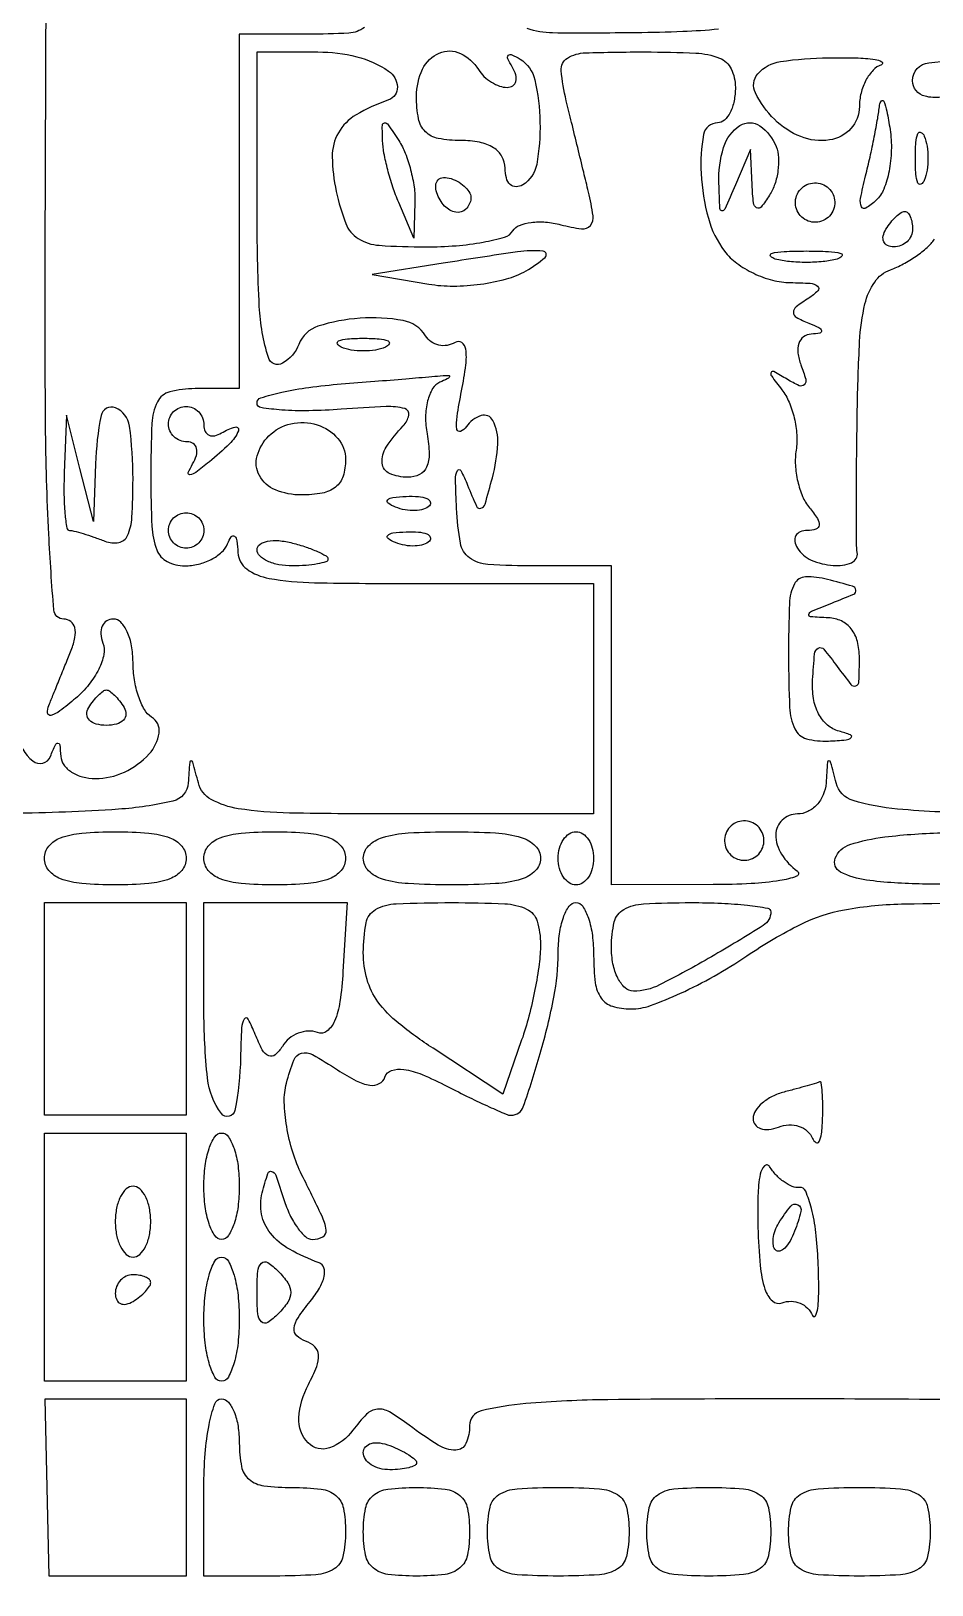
# Model space of a CAD drawing. Extents: x 23 to 255, y 40 to 184.
# Drawn here: x 110.85 to 115.15, y 151.65 to 159.06 of the extents above; entities that cross this region are included whole.
import ezdxf

# ---------------------------------------------------------------- set-up
doc = ezdxf.new("R2010")
doc.units = 0
doc.header["$MEASUREMENT"] = 0

msp = doc.modelspace()

# ---------------------------------------------------------------- linework, layer by layer
for points in [[(207.919475, 175.632891, 0.000007), (191.762556, 175.634099, 0.00002), (173.0434, 175.634494, 0.000013), (151.49745, 175.633531), (95.9364, 175.6296)], [(110.785755, 155.704992, 0.194767), (110.855053, 155.578904, 0.505079), (110.939171, 155.60055, -0.009076), (110.962882, 155.65637, -0.295955), (110.974644, 155.664, -0.382689), (110.983758, 155.655827, -0.011437), (110.988521, 155.60055, 0.143954), (111.003207, 155.560195, 0.092085), (111.039898, 155.525864, 0.078126), (111.092817, 155.5027, 0.064253), (111.154041, 155.4948, 0.109388), (111.292267, 155.525407, 0.098963), (111.410426, 155.612122, 0.150123), (111.457832, 155.712198, 0.298845), (111.422308, 155.788361, -0.126611), (111.388219, 155.823845, -0.046587), (111.359658, 155.887742, -0.04246), (111.340155, 155.966626, -0.039397), (111.3336, 156.049693, 0.043406), (111.326724, 156.128748, 0.063146), (111.30609, 156.195539, 0.082809), (111.275749, 156.240756, 0.2065), (111.239949, 156.2562, 0.139767), (111.207855, 156.24705, 0.152533), (111.18671, 156.222578, 0.121568), (111.180424, 156.185498, 0.073224), (111.19022, 156.141741, -0.145868), (111.194423, 156.087055, -0.061837), (111.169899, 156.016944, -0.053887), (111.122973, 155.943359, -0.046871), (111.059364, 155.877631, -0.014713), (110.98458, 155.817321, -0.098269), (110.941812, 155.796485, -0.469407), (110.926042, 155.807751, -0.115238), (110.931777, 155.844041, 0.000401), (110.954082, 155.899022, 0.000194), (110.982574, 155.969497, 0.000192), (111.012223, 156.042996, 0.000275), (111.038435, 156.10815, 0.04708), (111.056255, 156.168335, 0.107967), (111.055251, 156.215358, 0.17055), (111.036224, 156.244764, 0.166169), (111.002763, 156.2562, -0.390639), (110.955321, 156.29994, -0.007541), (110.931403, 156.661421, -0.010694), (110.916034, 157.180419, -0.00301), (110.914254, 157.9905), (110.920885, 159.7248)], [(112.438603, 159.080226, -0.146337), (112.364166, 159.053413, -0.013785), (112.167868, 159.048), (111.8412, 159.048), (111.8412, 158.202), (111.8412, 157.356), (111.6297, 157.356, 0.063163), (111.509581, 157.340765, 0.217022), (111.449925, 157.29255, 0.105983), (111.42351, 157.190158, 0.010324), (111.4182, 156.933, 0.011859), (111.423741, 156.699397, 0.079825), (111.447458, 156.586324, 0.18185), (111.496852, 156.530664, 0.121899), (111.58035, 156.51, 0.060204), (111.645533, 156.517877, 0.059088), (111.707403, 156.541064, 0.064373), (111.756871, 156.575284, 0.113869), (111.785171, 156.61575, -0.051902), (111.803013, 156.649424, -0.449116), (111.817909, 156.651457, -0.185333), (111.829596, 156.629842, -0.021021), (111.834521, 156.57345, 0.228856), (111.876765, 156.495204, 0.113958), (111.983033, 156.450418, 0.038511), (112.199846, 156.429774, 0.004487), (112.6872, 156.4254), (113.5332, 156.4254), (113.5332, 155.8755), (113.5332, 155.3256), (112.608803, 155.3256, -0.004337), (112.081342, 155.330175, -0.033808), (111.836497, 155.351023, -0.087494), (111.707129, 155.394912, -0.206244), (111.645717, 155.47365, 0.001923), (111.619304, 155.573155, 0.339035), (111.611153, 155.5794, 0.392517), (111.604219, 155.572965, 0.002113), (111.597214, 155.47365, -0.329825), (111.524241, 155.387603, -0.040193), (111.264212, 155.348329, -0.015982), (110.756379, 155.329223, -0.001411)], [(114.129111, 159.071931, -0.015203), (113.959134, 159.060219, -0.006822), (113.735282, 159.054679, -0.004518), (113.337447, 159.053857, -0.085957), (113.215586, 159.075839, -0.284498)], [(115.392706, 155.329523, -0.020013), (114.984471, 155.349162, -0.051165), (114.7718, 155.390136, -0.261372), (114.691317, 155.47365, 0.001923), (114.664904, 155.573155, 0.339035), (114.656753, 155.5794, 0.392517), (114.649819, 155.572965, 0.002113), (114.642814, 155.47365, -0.082928), (114.629474, 155.417103, -0.087338), (114.598606, 155.36909, -0.093499), (114.555276, 155.336914, -0.113553), (114.5061, 155.3256, 0.191758), (114.433294, 155.296612, 0.206086), (114.403152, 155.22659, 0.14154), (114.429993, 155.133674, 0.093961), (114.5061, 155.051945, -0.600569), (114.502625, 155.028063, -0.047038), (114.422954, 155.007668, -0.026453), (114.285257, 154.993337, -0.012038), (114.10425, 154.988495), (113.6178, 154.9872), (113.6178, 155.7486), (113.6178, 156.51), (113.255095, 156.51, -0.014293), (113.028502, 156.516479, -0.144455), (112.940609, 156.547975, -0.195074), (112.897089, 156.618252, -0.029952), (112.8788, 156.78495, -0.006012), (112.873627, 156.923337, -0.117753), (112.882424, 156.964796, -0.618544), (112.898996, 156.965117, -0.025307), (112.931192, 156.89523, 0.010449), (112.973931, 156.794705, 0.376898), (112.995152, 156.785049, 0.254051), (113.014887, 156.805023, 0.006508), (113.049606, 156.931062, 0.0485), (113.075443, 157.092337, 0.13424), (113.052253, 157.203898, 0.370353), (112.995386, 157.227245, 0.163241), (112.925292, 157.174682, -0.140653), (112.897533, 157.151884, -0.497589), (112.880558, 157.161498, -0.071179), (112.881181, 157.223317, -0.010772), (112.902613, 157.345434, 0.016398), (112.922866, 157.468976, 0.066173), (112.922679, 157.545208, 0.215325), (112.903329, 157.576155, 0.293359), (112.871292, 157.576704, -0.096917), (112.833729, 157.56255, -0.097421), (112.793673, 157.563637, -0.098428), (112.757341, 157.579756, -0.1012), (112.730353, 157.60842, 0.2137), (112.623247, 157.681092, 0.060737), (112.417521, 157.692164, 0.061001), (112.216632, 157.653651, 0.227068), (112.125594, 157.5675, -0.174522), (112.047772, 157.47732, -0.476597), (111.9803, 157.503975, -0.064284), (111.936764, 157.747841, -0.012069), (111.9258, 158.202), (111.9258, 158.9634), (112.216907, 158.9634, -0.062052), (112.402052, 158.940334, -0.087402), (112.55348, 158.872301, -0.236302), (112.595967, 158.796361, -0.331209), (112.554129, 158.734368, 0.0475), (112.398512, 158.66255, 0.131789), (112.314349, 158.577716, 0.134436), (112.284875, 158.463279, 0.050297), (112.304179, 158.297168, 0.036886), (112.349933, 158.14381, 0.164665), (112.408854, 158.072432, 0.122489), (112.509237, 158.040216, 0.016698), (112.731229, 158.0328, 0.019326), (112.876002, 158.038398, 0.026201), (113.005742, 158.055318, 0.025153), (113.108293, 158.079586, 0.185731), (113.147591, 158.109458, -0.162489), (113.178771, 158.135457, -0.061619), (113.234391, 158.149649, -0.052652), (113.30357, 158.151138, -0.043051), (113.37655, 158.138631, 0.031365), (113.475761, 158.119235, 0.254918), (113.517441, 158.135346, 0.2156), (113.530683, 158.181736, 0.022951), (113.508674, 158.294623, 0.000082), (113.485661, 158.389234, 0.000043), (113.457066, 158.50667, 0.000043), (113.427775, 158.626871, 0.000066), (113.402437, 158.73075, -0.037734), (113.378647, 158.874557, -0.283361), (113.408196, 158.933643, -0.132293), (113.493701, 158.959323, -0.007175), (113.777829, 158.9634, -0.011129), (114.02156, 158.957975, -0.082349), (114.134829, 158.93397, -0.189926), (114.189855, 158.882856, -0.112184), (114.21, 158.7942, -0.048028), (114.203766, 158.729446, -0.068025), (114.185149, 158.674703, -0.088204), (114.157707, 158.637815, -0.191087), (114.1254, 158.625, 0.363094), (114.05799, 158.568614, 0.057977), (114.046536, 158.383515, 0.052699), (114.08091, 158.169595, 0.096468), (114.158567, 158.01165, 0.072854), (114.216417, 157.954872, 0.046866), (114.297328, 157.906709, 0.04623), (114.38747, 157.873716, 0.063101), (114.473127, 157.862305, -0.014963), (114.567789, 157.858864, -0.161844), (114.602749, 157.844609, -0.440497), (114.603481, 157.82236, -0.052324), (114.559977, 157.787945, 0.022213), (114.499856, 157.746002, 0.233412), (114.486955, 157.719871, 0.275386), (114.500768, 157.696692, 0.029355), (114.559977, 157.66902, -0.016472), (114.609076, 157.647596, -0.228283), (114.620884, 157.63292, -0.426923), (114.613544, 157.621677, -0.030201), (114.572205, 157.616479, 0.143187), (114.535405, 157.603082, 0.155217), (114.513016, 157.572326, 0.113977), (114.508629, 157.52593, 0.058498), (114.523132, 157.469022, -0.023074), (114.545666, 157.401084, -0.26676), (114.539053, 157.374887, -0.317345), (114.514732, 157.37027, -0.028884), (114.457027, 157.400661, 0.008918), (114.39343, 157.43747, 0.424757), (114.380613, 157.433555, 0.28371), (114.381982, 157.416884, 0.006564), (114.431785, 157.35109, -0.066144), (114.466187, 157.292237, -0.041127), (114.490975, 157.216078, -0.040649), (114.503267, 157.135407, -0.057244), (114.500039, 157.06278, 0.054697), (114.496491, 156.991122, 0.041838), (114.507714, 156.913406, 0.042897), (114.530958, 156.841535, 0.07368), (114.563563, 156.78783, -0.027773), (114.601883, 156.736059, -0.169497), (114.609863, 156.704259, -0.303101), (114.594709, 156.685464, -0.076059), (114.553766, 156.6792, 0.094062), (114.519634, 156.672722, 0.172316), (114.498534, 156.654349, 0.17334), (114.493823, 156.626874, 0.09532), (114.5061, 156.5946, 0.153961), (114.57215, 156.537633, 0.083287), (114.677424, 156.511872, 0.113216), (114.764653, 156.525205, 0.350996), (114.792182, 156.57345, -0.037901), (114.788506, 156.618816, -0.001268), (114.788049, 156.799213, -0.002398), (114.789071, 157.012283, -0.001668), (114.792182, 157.252905, -0.008788), (114.80327, 157.580468, -0.045046), (114.828887, 157.760371, -0.092557), (114.875124, 157.865011, -0.155403), (114.95025, 157.923534, 0.034842), (115.01149, 157.951112, 0.028095), (115.073068, 157.988776, 0.02892), (115.126146, 158.030222, 0.062485), (115.160455, 158.068929, -0.566705)], [(115.191668, 158.746802, -0.084895), (115.115447, 158.751984, -0.1645), (115.072642, 158.77902, -0.172012), (115.056, 158.825962, -0.386443), (115.134018, 158.911831, -0.014803), (115.601127, 158.942766, -0.015938)], [(115.242423, 152.5296, 0.002558), (114.4215, 152.5338, 0.002558), (113.600577, 152.5296, 0.018821), (113.2089, 152.510837, 0.037964), (112.995447, 152.476084, 0.346303), (112.941, 152.4069, -0.101873), (112.923249, 152.320683, -0.30028), (112.875053, 152.289018, -0.138421), (112.790891, 152.312969, -0.02388), (112.652712, 152.40752, 0.027395), (112.558306, 152.47115, 0.157945), (112.500356, 152.484413, 0.17703), (112.449325, 152.460467, 0.036329), (112.383458, 152.383679, -0.145889), (112.272291, 152.300097, -0.297132), (112.170158, 152.323225, -0.211885), (112.125772, 152.443749, -0.107074), (112.171087, 152.602493, 0.027844), (112.210756, 152.6877, 0.111541), (112.219744, 152.744148, 0.187789), (112.201828, 152.782649, 0.110277), (112.157774, 152.809318, -0.111425), (112.115485, 152.835048, -0.233287), (112.102823, 152.870407, -0.120002), (112.121523, 152.921107, -0.023922), (112.1796, 152.9991, 0.037744), (112.223979, 153.062267, 0.078013), (112.246371, 153.118121, 0.131802), (112.244859, 153.159506, 0.237381), (112.2219, 153.183433, -0.043768), (112.080801, 153.247699, -0.093584), (111.98969, 153.324673, -0.12298), (111.94759, 153.414576, -0.112813), (111.950809, 153.516837, -0.011444), (111.977566, 153.610233, -0.412328), (111.995594, 153.619772, -0.239276), (112.014807, 153.601321, -0.006281), (112.0536, 153.48555, 0.033355), (112.08249, 153.41268, 0.043973), (112.118729, 153.351115, 0.05077), (112.15654, 153.308122, 0.189205), (112.189467, 153.2952, 0.121909), (112.240368, 153.307798, 0.321495), (112.256254, 153.339585, 0.071727), (112.234797, 153.408488, 0.004411), (112.140365, 153.602037, -0.040678), (112.096635, 153.711071, -0.033271), (112.067545, 153.833326, -0.034439), (112.056042, 153.950048, -0.071411), (112.066361, 154.040822, -0.026516), (112.101583, 154.151236, -0.243789), (112.137866, 154.183753, -0.193919), (112.191048, 154.176768, -0.01659), (112.310776, 154.103878, 0.026237), (112.399381, 154.05225, 0.081697), (112.464918, 154.031106, 0.157096), (112.50948, 154.038417, 0.196162), (112.536558, 154.069973, -0.237558), (112.568132, 154.101369, -0.116574), (112.626096, 154.10625, -0.061745), (112.713821, 154.081836, -0.020625), (112.834776, 154.025482, 0.005427), (112.939853, 153.972582, 0.007682), (113.034589, 153.927962, 0.004743), (113.1148, 153.89259, 0.101811), (113.140023, 153.8874, 0.319394), (113.197428, 153.928235, 0.013129), (113.278459, 154.183014, 0.021927), (113.343597, 154.451719, 0.048533), (113.364, 154.661424, -0.033322), (113.370163, 154.753806, -0.051078), (113.388851, 154.831755, -0.066195), (113.416126, 154.885507, -0.247111), (113.4486, 154.9026, -0.254951), (113.481109, 154.884871, -0.06271), (113.508349, 154.828046, -0.048861), (113.527044, 154.746027, -0.031626), (113.5332, 154.6488, 0.030437), (113.541081, 154.519465, 0.123149), (113.56919, 154.446293, 0.169447), (113.622707, 154.407823, 0.072011), (113.711281, 154.395, 0.086232), (113.804052, 154.41112, 0.021357), (113.947518, 154.469554, 0.021209), (114.108381, 154.551652, 0.019843), (114.265422, 154.6488, -0.031651), (114.5209, 154.798624, -0.072973), (114.731663, 154.868802, -0.039671), (115.021412, 154.896831, -0.004284), (115.694741, 154.9026)]]:
    msp.add_lwpolyline(points, format="xyb")
for points in [[(112.9833, 158.8788, 0.064269), (113.009573, 158.846438, 0.051777), (113.045078, 158.819051, 0.053414), (113.083958, 158.800421, 0.085235), (113.120186, 158.7942, 0.143682), (113.147363, 158.802174, 0.191478), (113.162202, 158.822891, 0.135818), (113.161357, 158.854467, 0.064296), (113.144421, 158.891871, -0.029004), (113.123446, 158.930673, -0.315645), (113.126357, 158.947243, -0.315645), (113.142927, 158.950154, -0.029004), (113.181729, 158.929179, -0.201643), (113.252251, 158.830242, -0.049929), (113.276918, 158.628302, -0.049877), (113.261162, 158.426445, -0.213051), (113.1948, 158.3289, -0.139169), (113.162682, 158.319768, -0.191142), (113.135051, 158.330717, -0.138808), (113.116398, 158.361839, -0.066118), (113.1102, 158.408507, 0.130045), (113.095513, 158.46402, 0.12462), (113.055134, 158.506061, 0.093033), (112.988715, 158.53198, 0.046667), (112.8987, 158.5404, -0.045527), (112.791384, 158.550192, -0.152009), (112.7295, 158.5827, -0.152009), (112.696992, 158.644584, -0.045527), (112.6872, 158.7519, -0.111435), (112.716374, 158.881176, -0.182485), (112.79631, 158.958052, -0.214731), (112.896638, 158.956231, -0.145013)], [(114.90795, 158.902435, 0.118667), (114.867495, 158.875989, 0.067345), (114.833264, 158.828153, 0.061223), (114.810082, 158.767364, 0.060582), (114.8022, 158.70255, -0.187111), (114.76154, 158.597702, -0.172351), (114.659206, 158.543177, -0.132327), (114.522229, 158.558987, -0.102194), (114.39612, 158.64192, -0.080735), (114.305646, 158.767512, -0.304891), (114.317464, 158.858822, -0.177929), (114.425682, 158.917664, -0.033414), (114.65415, 158.935764, -0.00933), (114.785566, 158.934922, -0.026383), (114.877018, 158.92779, -0.110093), (114.909486, 158.915943, -0.623358)], [(114.881905, 158.255144, -0.045718), (114.833343, 158.217664, -0.46148), (114.811871, 158.224277, -0.152597), (114.807713, 158.263937, -0.011395), (114.831836, 158.3712, 0.006808), (114.853009, 158.461476, 0.005691), (114.873085, 158.557849, 0.005749), (114.88943, 158.64641, 0.015612), (114.898321, 158.7096, -0.158354), (114.90738, 158.729742, -0.545503), (114.918734, 158.727855, -0.053707), (114.933491, 158.680146, -0.011153), (114.94839, 158.593544, -0.042776), (114.954655, 158.49353, -0.042791), (114.943808, 158.393919, -0.046307), (114.918777, 158.308971, -0.11121)], [(112.679958, 158.2443), (112.675308, 158.0751), (112.6026, 158.2443, -0.021159), (112.574418, 158.318374, -0.016424), (112.549884, 158.401074, -0.016709), (112.532094, 158.47984, -0.038039), (112.525242, 158.5404, -0.011111), (112.524178, 158.614228, -0.411928), (112.535034, 158.625, -0.247646), (112.552471, 158.615799, -0.006504), (112.6026, 158.5404, -0.050598), (112.633706, 158.479561, -0.029001), (112.659153, 158.401074, -0.028709), (112.67576, 158.318361, -0.04208)], [(114.404622, 158.511578, -0.078095), (114.415767, 158.459424, -0.047824), (114.413189, 158.396451, -0.046657), (114.398333, 158.332928, -0.06042), (114.372668, 158.278928, -0.025783), (114.333119, 158.22305, -0.378334), (114.311236, 158.219069, -0.235779), (114.296148, 158.242909, -0.014596), (114.289949, 158.3289), (114.282708, 158.4981), (114.21, 158.3289, -0.002716), (114.15939, 158.212866, -0.321284), (114.146048, 158.205007, -0.375057), (114.136164, 158.215328, -0.003099), (114.131346, 158.33595, -0.08138), (114.153558, 158.50761, -0.179002), (114.231997, 158.611798, -0.302525), (114.326986, 158.610246, -0.151266)], [(115.112029, 158.35005, -0.174857), (115.096185, 158.332336, -0.447206), (115.081893, 158.337492, -0.078554), (115.071997, 158.380384, -0.017491), (115.069358, 158.4558, -0.017491), (115.071997, 158.531216, -0.078554), (115.081893, 158.574108, -0.447206), (115.096185, 158.579264, -0.174857), (115.112029, 158.56155, -0.057986), (115.125255, 158.513327, -0.037979), (115.129631, 158.4558, -0.037979), (115.125255, 158.398273, -0.057986)], [(112.947345, 158.263335, -0.175736), (112.922977, 158.213018, -0.239194), (112.875626, 158.198251, -0.167686), (112.821439, 158.227821, -0.104687), (112.78449, 158.29083, -0.089632), (112.779281, 158.32702, -0.189618), (112.790412, 158.352588, -0.189618), (112.81598, 158.363719, -0.089632), (112.85217, 158.35851, -0.053161), (112.890528, 158.341012, -0.062883), (112.922005, 158.316593, -0.073742), (112.942244, 158.289306, -0.149613)], [(114.670834, 158.194774, -0.099038), (114.645816, 158.167973, -0.097945), (114.612317, 158.152728, -0.097945), (114.575538, 158.151382, -0.099038), (114.541174, 158.164166, -0.099038), (114.514373, 158.189184, -0.097945), (114.499128, 158.222683, -0.097945), (114.497782, 158.259462, -0.099038), (114.510566, 158.293826, -0.099038), (114.535584, 158.320627, -0.097945), (114.569083, 158.335872, -0.097945), (114.605862, 158.337218, -0.099038), (114.640226, 158.324434, -0.099038), (114.667027, 158.299416, -0.097945), (114.682272, 158.265917, -0.097945), (114.683618, 158.229138, -0.099038)], [(115.056, 158.1174, -0.105053), (115.049142, 158.08512, -0.099167), (115.029682, 158.057651, -0.09642), (115.000607, 158.03924, -0.093332), (114.966407, 158.0328, -0.108972), (114.936379, 158.039423, -0.182303), (114.918491, 158.057651, -0.161196), (114.915859, 158.085074, -0.082592), (114.9291, 158.1174, -0.029505), (114.951857, 158.149783, -0.035638), (114.976986, 158.177149, -0.038439), (115.000865, 158.196455, -0.151918), (115.018693, 158.202, -0.210953), (115.032959, 158.195701, -0.081139), (115.045041, 158.177149, -0.061769), (115.053264, 158.149789, -0.042167)], [(112.8141, 157.95465), (112.4757, 157.900511), (112.745486, 157.855166, 0.043219), (112.863306, 157.845703, 0.032171), (112.993505, 157.854906, 0.032847), (113.116306, 157.879871, 0.060167), (113.210786, 157.918312, 0.05461), (113.301515, 157.982499, 0.657105), (113.291818, 158.012085, 0.058868), (113.169948, 158.008885, 0.003698)], [(114.69645, 157.974483, -0.039571), (114.629001, 157.962452, -0.024357), (114.5484, 157.958524, -0.024357), (114.467799, 157.962452, -0.039571), (114.40035, 157.974483, -0.161593), (114.378427, 157.988722, -0.542911), (114.382769, 158.001808, -0.052887), (114.442482, 158.010828, -0.011065), (114.5484, 158.013173, -0.011065), (114.654318, 158.010828, -0.052887), (114.714031, 158.001808, -0.542911), (114.718373, 157.988722, -0.161593)], [(112.53915, 157.553771, -0.057986), (112.490927, 157.540545, -0.037979), (112.4334, 157.536169, -0.037979), (112.375873, 157.540545, -0.057986), (112.32765, 157.553771, -0.174857), (112.309936, 157.569615, -0.447206), (112.315092, 157.583907, -0.078554), (112.357984, 157.593803, -0.017491), (112.4334, 157.596442, -0.017491), (112.508816, 157.593803, -0.078554), (112.551708, 157.583907, -0.447206), (112.556864, 157.569615, -0.174857)], [(112.799438, 157.386734, 0.165552), (112.764179, 157.356083, 0.070627), (112.740341, 157.297432, 0.058991), (112.730651, 157.221659, 0.047218), (112.737643, 157.139613, -0.036214), (112.747837, 157.044699, -0.112932), (112.735753, 156.981978, -0.173578), (112.701789, 156.946169, -0.117562), (112.646555, 156.933, -0.101482), (112.559087, 156.950938, -0.275002), (112.523237, 157.000155, -0.171632), (112.542685, 157.077228, -0.044991), (112.62375, 157.178082, 0.143495), (112.65046, 157.229147, 0.39494), (112.630898, 157.26067, 0.076823), (112.541803, 157.270491, 0.007715), (112.32765, 157.257843, -0.013824), (112.173575, 157.25063, -0.023083), (112.043843, 157.254138, -0.019593), (111.944675, 157.265328, -0.370492), (111.9258, 157.287305, -0.330118), (111.944224, 157.312169, -0.018107), (112.043843, 157.338581, -0.022275), (112.173607, 157.361982, -0.013797), (112.32765, 157.378416, 0.000431), (112.48772, 157.391176, 0.000539), (112.636308, 157.403312, 0.000434), (112.76102, 157.413741, 0.004163), (112.8141, 157.418672, -0.035798), (112.840636, 157.419452, -0.533061), (112.844691, 157.412825, -0.174577), (112.834286, 157.402224, -0.015408)], [(111.154391, 156.99645), (111.144381, 156.7215), (111.0798, 156.9753), (111.015219, 157.2291), (111.005209, 156.95415, 0.012069), (111.003918, 156.848732, 0.020035), (111.008533, 156.759967, 0.015045), (111.017016, 156.690843, 0.370309), (111.030581, 156.6792, -0.065182), (111.051571, 156.676452, -0.008575), (111.094878, 156.664116, -0.009838), (111.145951, 156.647511, -0.008099), (111.199781, 156.627849, 0.138026), (111.265639, 156.621767, 0.245804), (111.30743, 156.654488, 0.092826), (111.328651, 156.741451, 0.013557), (111.3336, 156.923949, 0.032527), (111.317114, 157.177099, 0.27039), (111.249495, 157.264547, 0.471728), (111.180885, 157.227322, 0.038955)], [(111.672, 157.181807, 0.108972), (111.678623, 157.151779, 0.182303), (111.696851, 157.133891, 0.161196), (111.724274, 157.131259, 0.082592), (111.7566, 157.1445, -0.072706), (111.821519, 157.172594, -0.625577), (111.837081, 157.154707, -0.099651), (111.794425, 157.092443, -0.022503), (111.69806, 157.006809, -0.00972), (111.633366, 156.956384, -0.129017), (111.605595, 156.945098, -0.575929), (111.597774, 156.955278, -0.037782), (111.618453, 156.99645, 0.063696), (111.636237, 157.036948, 0.132816), (111.637005, 157.071136, 0.188594), (111.621191, 157.09355, 0.146934), (111.592393, 157.1022, -0.093332), (111.558193, 157.10864, -0.09642), (111.529118, 157.127051, -0.099167), (111.509658, 157.15452, -0.105053), (111.5028, 157.1868, -0.099038), (111.509259, 157.219087, -0.097945), (111.527651, 157.246549, -0.097945), (111.555113, 157.264941, -0.099038), (111.5874, 157.2714, -0.105053), (111.61968, 157.264542, -0.099167), (111.647149, 157.245082, -0.09642), (111.66556, 157.216007, -0.093332)], [(112.3488, 157.0176, -0.07578), (112.336739, 156.938477, -0.149477), (112.301213, 156.88647, -0.124434), (112.237362, 156.857407, -0.044917), (112.1373, 156.8484, -0.097514), (112.013744, 156.872728, -0.171432), (111.93694, 156.941239, -0.197156), (111.926246, 157.035032, -0.128095), (111.9822, 157.1304, -0.143119), (112.087982, 157.188339, -0.129538), (112.212835, 157.183234, -0.141494), (112.311287, 157.118785, -0.179402)], [(112.748888, 156.797288, -0.126455), (112.721229, 156.780939, -0.060344), (112.680172, 156.774242, -0.05415), (112.633003, 156.777408, -0.051402), (112.586738, 156.790609, -0.054073), (112.551487, 156.809352, -0.470617), (112.550028, 156.82477, -0.168741), (112.574711, 156.836726, -0.018894), (112.63785, 156.841721, -0.028489), (112.696747, 156.840791, -0.077125), (112.737354, 156.831424, -0.208169), (112.752797, 156.815803, -0.296942)], [(111.672, 156.6792, -0.099038), (111.665541, 156.646913, -0.097945), (111.647149, 156.619451, -0.097945), (111.619687, 156.601059, -0.099038), (111.5874, 156.5946, -0.099038), (111.555113, 156.601059, -0.097945), (111.527651, 156.619451, -0.097945), (111.509259, 156.646913, -0.099038), (111.5028, 156.6792, -0.099038), (111.509259, 156.711487, -0.097945), (111.527651, 156.738949, -0.097945), (111.555113, 156.757341, -0.099038), (111.5874, 156.7638, -0.099038), (111.619687, 156.757341, -0.097945), (111.647149, 156.738949, -0.097945), (111.665541, 156.711487, -0.099038)], [(112.748888, 156.628087, -0.126455), (112.721229, 156.611739, -0.060344), (112.680172, 156.605042, -0.05415), (112.633003, 156.608208, -0.051402), (112.586738, 156.621409, -0.054073), (112.551487, 156.640152, -0.470617), (112.550028, 156.65557, -0.168741), (112.574711, 156.667526, -0.018894), (112.63785, 156.672521, -0.028489), (112.696747, 156.671591, -0.077125), (112.737354, 156.662224, -0.208169), (112.752797, 156.646603, -0.296942)], [(112.2642, 156.542433, -0.326917), (112.254932, 156.529773, -0.029396), (112.214498, 156.519527, -0.029316), (112.159858, 156.512341, -0.018041), (112.095, 156.51, -0.043375), (112.030227, 156.51563, -0.063112), (111.975503, 156.532525, -0.082769), (111.938453, 156.557367, -0.206609), (111.9258, 156.58668, -0.24384), (111.939128, 156.612383, -0.106581), (111.975503, 156.627837, -0.070464), (112.030169, 156.630501, -0.040966), (112.095, 156.619113, -0.016817), (112.159836, 156.599806, -0.025621), (112.214498, 156.578336, -0.023188), (112.255498, 156.557413, -0.269386)], [(114.4638, 156.07908, 0.010676), (114.469034, 155.833973, 0.099428), (114.494149, 155.731744, 0.219594), (114.549566, 155.685128, 0.079805), (114.65415, 155.673814, 0.008979), (114.738585, 155.679689, 0.163733), (114.762958, 155.69034, 0.563387), (114.760457, 155.703215, 0.023219), (114.705675, 155.72054, -0.11325), (114.649185, 155.75034, -0.09592), (114.607252, 155.803423, -0.080553), (114.583166, 155.876948, -0.05329), (114.578775, 155.965892, -0.009238), (114.588219, 156.090529, -0.249637), (114.605871, 156.117274, -0.358799), (114.63242, 156.112145, -0.014749), (114.69645, 156.029895, 0.009817), (114.761934, 155.944045, 0.328304), (114.785464, 155.937656, 0.300093), (114.800215, 155.95839, 0.008825), (114.8022, 156.07083, 0.061532), (114.79247, 156.149596, 0.103562), (114.76348, 156.209274, 0.119049), (114.716417, 156.246962, 0.099854), (114.65415, 156.262146, -0.008264), (114.569133, 156.266969, -0.461489), (114.560804, 156.278325, -0.24123), (114.573703, 156.293475, -0.004771), (114.67077, 156.332533, 0.007853), (114.77529, 156.37534, 0.351305), (114.785646, 156.394722, 0.283665), (114.769301, 156.412702, 0.006108), (114.64962, 156.445567, 0.071122), (114.544943, 156.457528, 0.274958), (114.491942, 156.423937, 0.109019), (114.46821, 156.33179, 0.008724)], [(111.2913, 155.8332, -0.146489), (111.29993, 155.801103, -0.191582), (111.288017, 155.773451, -0.134005), (111.255314, 155.754772, -0.063222), (111.2067, 155.7486, -0.063222), (111.158086, 155.754772, -0.134005), (111.125383, 155.773451, -0.191582), (111.11347, 155.801103, -0.146489), (111.1221, 155.8332, -0.025622), (111.144488, 155.865589, -0.032351), (111.168519, 155.892949, -0.033983), (111.190905, 155.912482, -0.163822), (111.2067, 155.9178, -0.163822), (111.222495, 155.912482, -0.033983), (111.244881, 155.892949, -0.032351), (111.268912, 155.865589, -0.025622)], [(114.172166, 155.248226, 0.099038), (114.159382, 155.213862, 0.097945), (114.160728, 155.177083, 0.097945), (114.175973, 155.143584, 0.099038), (114.202774, 155.118566, 0.099038), (114.237138, 155.105782, 0.097945), (114.273917, 155.107128, 0.097945), (114.307416, 155.122373, 0.099038), (114.332434, 155.149174, 0.099038), (114.345218, 155.183538, 0.097945), (114.343872, 155.220317, 0.097945), (114.328627, 155.253816, 0.099038), (114.301826, 155.278834, 0.099038), (114.267462, 155.291618, 0.097945), (114.230683, 155.290272, 0.097945), (114.197184, 155.275027, 0.099038)], [(111.5874, 155.1141, -0.176579), (111.56628, 155.056162, -0.128937), (111.50985, 155.016281, -0.069535), (111.40874, 154.993679, -0.020272), (111.249, 154.9872, -0.020272), (111.08926, 154.993679, -0.069535), (110.98815, 155.016281, -0.128937), (110.93172, 155.056162, -0.176579), (110.9106, 155.1141, -0.176579), (110.93172, 155.172038, -0.128937), (110.98815, 155.211919, -0.069535), (111.08926, 155.234521, -0.020272), (111.249, 155.241, -0.020272), (111.40874, 155.234521, -0.069535), (111.50985, 155.211919, -0.128937), (111.56628, 155.172038, -0.176579)], [(112.3488, 155.1141, -0.176579), (112.32768, 155.056162, -0.128937), (112.27125, 155.016281, -0.069535), (112.17014, 154.993679, -0.020272), (112.0104, 154.9872, -0.020272), (111.85066, 154.993679, -0.069535), (111.74955, 155.016281, -0.128937), (111.69312, 155.056162, -0.176579), (111.672, 155.1141, -0.176579), (111.69312, 155.172038, -0.128937), (111.74955, 155.211919, -0.069535), (111.85066, 155.234521, -0.020272), (112.0104, 155.241, -0.020272), (112.17014, 155.234521, -0.069535), (112.27125, 155.211919, -0.128937), (112.32768, 155.172038, -0.176579)], [(113.2794, 155.1141, -0.200296), (113.254438, 155.054287, -0.122766), (113.18775, 155.014695, -0.058865), (113.064557, 154.993058, -0.014068), (112.8564, 154.9872, -0.014068), (112.648243, 154.993058, -0.058865), (112.52505, 155.014695, -0.122766), (112.458362, 155.054287, -0.200296), (112.4334, 155.1141, -0.200296), (112.458362, 155.173913, -0.122766), (112.52505, 155.213505, -0.058865), (112.648243, 155.235142, -0.014068), (112.8564, 155.241, -0.014068), (113.064557, 155.235142, -0.058865), (113.18775, 155.213505, -0.122766), (113.254438, 155.173913, -0.200296)], [(113.5332, 155.1141, -0.064853), (113.526881, 155.065586, -0.082425), (113.508349, 155.024477, -0.098894), (113.480863, 154.996977, -0.148195), (113.4486, 154.9872, -0.148195), (113.416337, 154.996977, -0.098894), (113.388851, 155.024477, -0.082425), (113.370319, 155.065586, -0.064853), (113.364, 155.1141, -0.064853), (113.370319, 155.162614, -0.082425), (113.388851, 155.203723, -0.098894), (113.416337, 155.231223, -0.148195), (113.4486, 155.241, -0.148195), (113.480863, 155.231223, -0.098894), (113.508349, 155.203723, -0.082425), (113.526881, 155.162614, -0.064853)], [(116.748, 155.1141, -0.312799), (116.701919, 155.047648, -0.059681), (116.551043, 155.010894, -0.026058), (116.266914, 154.991652, -0.003879), (115.693155, 154.9872, -0.003418), (115.104105, 154.991227, -0.027954), (114.835869, 155.009918, -0.087827), (114.712096, 155.048296, -0.382504), (114.687006, 155.1141, -0.227005), (114.756205, 155.1796, -0.04798), (114.923128, 155.216159, -0.025287), (115.21036, 155.236057, -0.00465), (115.741851, 155.241, -0.00412), (116.287352, 155.236505, -0.027252), (116.559159, 155.217182, -0.063124), (116.703118, 155.180187, -0.307467)], [(112.336207, 154.573003, -0.020984), (112.32177, 154.43041, -0.063654), (112.295815, 154.336624, -0.129536), (112.259476, 154.289293, -0.261956), (112.214437, 154.28267, 0.104937), (112.170407, 154.289654, 0.081748), (112.122946, 154.279292, 0.078078), (112.079377, 154.253535, 0.082049), (112.046664, 154.216033, -0.075388), (112.012463, 154.175762, -0.291687), (111.981527, 154.171131, -0.1682), (111.95105, 154.199654, -0.028002), (111.917152, 154.273715, 0.027399), (111.884154, 154.346042, 0.578413), (111.865087, 154.34679, 0.129136), (111.852092, 154.305421, 0.006468), (111.847146, 154.16235, -0.043651), (111.819616, 153.910477, -0.648104), (111.755492, 153.895828, -0.136072), (111.689278, 154.064129, -0.026092), (111.672, 154.395), (111.672, 154.9026), (112.013827, 154.9026), (112.355654, 154.9026)], [(113.2794, 154.703724, -0.033296), (113.273102, 154.609252, -0.015308), (113.252984, 154.487491, -0.015084), (113.223913, 154.3602, -0.020187), (113.189473, 154.246883), (113.099545, 153.988917), (112.766473, 154.206986, -0.023883), (112.601833, 154.326384, -0.066503), (112.503369, 154.429405, -0.088232), (112.451251, 154.536213, -0.069602), (112.4334, 154.663828, -0.045682), (112.446375, 154.805544, -0.222125), (112.492019, 154.869511, -0.119146), (112.589981, 154.897333, -0.009885), (112.8564, 154.9026, -0.010607), (113.108496, 154.897251, -0.099593), (113.213265, 154.871506, -0.211928), (113.262941, 154.814134, -0.074124)], [(114.3792, 154.859057, -0.2574), (114.343178, 154.793719, -0.009697), (114.095689, 154.644126, -0.014037), (113.847198, 154.509594, -0.116815), (113.72355, 154.479916, -0.191403), (113.683168, 154.495823, -0.088499), (113.648864, 154.541821, -0.068166), (113.625593, 154.61018, -0.048038), (113.6178, 154.6911, -0.058662), (113.631811, 154.810112, -0.210352), (113.67702, 154.8697, -0.114574), (113.771782, 154.896841, -0.012699), (113.9985, 154.9026, -0.010734), (114.144462, 154.899466, -0.017738), (114.267369, 154.889809, -0.011955), (114.364508, 154.876339, -0.367608)], [(114.44265, 153.998283, 0.052049), (114.386022, 153.976993, 0.060582), (114.33809, 153.945271, 0.070443), (114.305514, 153.908464, 0.147005), (114.2946, 153.872146, 0.162717), (114.304439, 153.842713, 0.151412), (114.330271, 153.824074, 0.11002), (114.369566, 153.819919, 0.063231), (114.416034, 153.831296, -0.08212), (114.465521, 153.841458, -0.090662), (114.513866, 153.834538, -0.098459), (114.553561, 153.811849, -0.117756), (114.578555, 153.776897, 0.153985), (114.594543, 153.757603, 0.438549), (114.609535, 153.761483, 0.093922), (114.621198, 153.798708, 0.020319), (114.626321, 153.86625, 0.010266), (114.627373, 153.938573, 0.018501), (114.624825, 153.997802, 0.014861), (114.619913, 154.042397, 0.503511), (114.61185, 154.046786, -0.036526), (114.597316, 154.041292, -0.002306), (114.553423, 154.02849, -0.003384), (114.5009, 154.013818, -0.002507)], [(111.8412, 153.549, -0.031626), (111.835044, 153.451773, -0.048861), (111.816349, 153.369754, -0.06271), (111.789109, 153.312929, -0.254951), (111.7566, 153.2952, -0.254951), (111.724091, 153.312929, -0.06271), (111.696851, 153.369754, -0.048861), (111.678156, 153.451773, -0.031626), (111.672, 153.549, -0.031626), (111.678156, 153.646227, -0.048861), (111.696851, 153.728246, -0.06271), (111.724091, 153.785071, -0.254951), (111.7566, 153.8028, -0.254951), (111.789109, 153.785071, -0.06271), (111.816349, 153.728246, -0.048861), (111.835044, 153.646227, -0.031626)], [(114.317666, 153.35184, 0.01511), (114.328396, 153.169887, 0.055496), (114.351278, 153.057005, 0.126409), (114.386455, 153.00119, 0.288465), (114.433304, 152.991923, -0.096238), (114.476198, 152.999486, -0.095348), (114.518957, 152.990485, -0.096385), (114.554959, 152.966391, -0.100834), (114.578614, 152.930897, 0.632253), (114.592414, 152.930119, 0.099688), (114.603405, 152.965547, 0.026122), (114.608046, 153.058538, 0.009472), (114.60523, 153.190678, 0.019694), (114.594241, 153.328372, 0.032562), (114.572895, 153.442994, 0.035484), (114.545629, 153.525228, 0.334648), (114.515559, 153.543002, -0.124725), (114.481907, 153.547612, -0.057326), (114.442776, 153.56893, -0.051676), (114.40455, 153.602228, -0.049376), (114.373305, 153.643138, 0.493348), (114.34896, 153.645595, 0.142463), (114.328726, 153.605934, 0.040476), (114.317533, 153.502532, 0.013901)], [(111.249, 153.3798, 0.048028), (111.255234, 153.315046, 0.068025), (111.273851, 153.260302, 0.088204), (111.301293, 153.223415, 0.191087), (111.3336, 153.2106, 0.191087), (111.365907, 153.223415, 0.088204), (111.393349, 153.260302, 0.068025), (111.411966, 153.315046, 0.048028), (111.4182, 153.3798, 0.048028), (111.411966, 153.444554, 0.068025), (111.393349, 153.499297, 0.088204), (111.365907, 153.536185, 0.191087), (111.3336, 153.549, 0.191087), (111.301293, 153.536185, 0.088204), (111.273851, 153.499297, 0.068025), (111.255234, 153.444554, 0.048028)], [(114.492993, 153.333851, -0.035865), (114.470891, 153.286671, -0.069269), (114.445769, 153.253495, -0.118528), (114.421962, 153.238951, -0.281567), (114.402577, 153.243623, -0.156651), (114.391241, 153.265687, -0.070517), (114.390482, 153.298604, -0.059701), (114.399676, 153.336667, -0.049364), (114.418021, 153.374171, -0.030391), (114.474016, 153.453552, -0.36195), (114.508242, 153.46053, -0.344086), (114.522741, 153.427583, -0.029555)], [(111.8412, 152.9145, -0.027026), (111.835063, 152.801042, -0.042582), (111.816349, 152.705379, -0.052312), (111.78923, 152.638035, -0.277684), (111.7566, 152.6184, -0.277684), (111.72397, 152.638035, -0.052312), (111.696851, 152.705379, -0.042582), (111.678137, 152.801042, -0.027026), (111.672, 152.9145, -0.027026), (111.678137, 153.027958, -0.042582), (111.696851, 153.123621, -0.052312), (111.72397, 153.190965, -0.277684), (111.7566, 153.2106, -0.277684), (111.78923, 153.190965, -0.052312), (111.816349, 153.123621, -0.042582), (111.835063, 153.027958, -0.027026)], [(112.02732, 152.93988, -0.051663), (111.97666, 152.898732, -0.354955), (111.94695, 152.90181, -0.180052), (111.929495, 152.939958, -0.018208), (111.9258, 153.0414, -0.018208), (111.929495, 153.142842, -0.180052), (111.94695, 153.18099, -0.354955), (111.97666, 153.184068, -0.051663), (112.02732, 153.14292, -0.049631), (112.072546, 153.087698, -0.147822), (112.08654, 153.0414, -0.147822), (112.072546, 152.995102, -0.049631)], [(111.249, 153.036407, 0.108972), (111.255623, 153.006379, 0.182303), (111.273851, 152.988491, 0.161196), (111.301274, 152.985859, 0.082592), (111.3336, 152.9991, 0.029505), (111.365983, 153.021857, 0.035638), (111.393349, 153.046986, 0.038439), (111.412655, 153.070865, 0.151918), (111.4182, 153.088693, 0.210953), (111.411901, 153.102959, 0.081139), (111.393349, 153.115041, 0.061769), (111.365989, 153.123264, 0.042167), (111.3336, 153.126, 0.105053), (111.30132, 153.119142, 0.099167), (111.273851, 153.099682, 0.09642), (111.25544, 153.070607, 0.093332)], [(111.8412, 152.3223, 0.047675), (111.851908, 152.210253, 0.173074), (111.88773, 152.149575, 0.144586), (111.95849, 152.119026, 0.030103), (112.095, 152.1108, -0.030103), (112.23151, 152.102574, -0.144586), (112.30227, 152.072025, -0.173074), (112.338092, 152.011347, -0.047675), (112.3488, 151.8993, -0.05449), (112.335961, 151.781844, -0.201266), (112.29381, 151.722169, -0.124134), (112.206803, 151.694145, -0.016149), (112.0104, 151.6878), (111.672, 151.6878), (111.672, 152.1108, -0.01883), (111.678109, 152.27294, -0.03053), (111.696851, 152.409544, -0.031449), (111.723621, 152.510065, -0.322437), (111.7566, 152.5338, -0.226478), (111.788996, 152.518332, -0.074992), (111.816349, 152.471672, -0.057076), (111.835014, 152.403292, -0.038131)], [(112.6872, 152.228649, -0.289661), (112.679071, 152.215795, -0.046727), (112.649923, 152.205167, -0.039339), (112.60893, 152.197809, -0.024748), (112.5603, 152.1954, -0.062722), (112.511779, 152.201511, -0.08088), (112.470677, 152.219471, -0.098158), (112.443171, 152.246093, -0.152681), (112.4334, 152.277345, -0.184534), (112.443762, 152.304466, -0.147206), (112.470677, 152.320914, -0.100118), (112.511709, 152.323242, -0.055937), (112.5603, 152.310594, -0.02136), (112.608908, 152.289518, -0.030395), (112.649923, 152.266435, -0.030693), (112.67983, 152.244411, -0.222225)], [(112.941, 151.8993, -0.047675), (112.930292, 151.787253, -0.173074), (112.89447, 151.726575, -0.144586), (112.82371, 151.696026, -0.030103), (112.6872, 151.6878, -0.030103), (112.55069, 151.696026, -0.144586), (112.47993, 151.726575, -0.173074), (112.444108, 151.787253, -0.047675), (112.4334, 151.8993, -0.047675), (112.444108, 152.011347, -0.173074), (112.47993, 152.072025, -0.144586), (112.55069, 152.102574, -0.030103), (112.6872, 152.1108, -0.030103), (112.82371, 152.102574, -0.144586), (112.89447, 152.072025, -0.173074), (112.930292, 152.011347, -0.047675)], [(113.7024, 151.8993, -0.05449), (113.689561, 151.781844, -0.201266), (113.64741, 151.722169, -0.124134), (113.560403, 151.694145, -0.016149), (113.364, 151.6878, -0.016149), (113.167597, 151.694145, -0.124134), (113.08059, 151.722169, -0.201266), (113.038439, 151.781844, -0.05449), (113.0256, 151.8993, -0.05449), (113.038439, 152.016756, -0.201266), (113.08059, 152.076431, -0.124134), (113.167597, 152.104455, -0.016149), (113.364, 152.1108, -0.016149), (113.560403, 152.104455, -0.124134), (113.64741, 152.076431, -0.201266), (113.689561, 152.016756, -0.05449)], [(114.3792, 151.8993, -0.050766), (114.367469, 151.784056, -0.189121), (114.32844, 151.724057, -0.13443), (114.249388, 151.694933, -0.021436), (114.0831, 151.6878, -0.021436), (113.916812, 151.694933, -0.13443), (113.83776, 151.724057, -0.189121), (113.798731, 151.784056, -0.050766), (113.787, 151.8993, -0.050766), (113.798731, 152.014544, -0.189121), (113.83776, 152.074543, -0.13443), (113.916812, 152.103667, -0.021436), (114.0831, 152.1108, -0.021436), (114.249388, 152.103667, -0.13443), (114.32844, 152.074543, -0.189121), (114.367469, 152.014544, -0.050766)], [(115.1406, 151.8993, -0.05449), (115.127761, 151.781844, -0.201266), (115.08561, 151.722169, -0.124134), (114.998603, 151.694145, -0.016149), (114.8022, 151.6878, -0.016149), (114.605797, 151.694145, -0.124134), (114.51879, 151.722169, -0.201266), (114.476639, 151.781844, -0.05449), (114.4638, 151.8993, -0.05449), (114.476639, 152.016756, -0.201266), (114.51879, 152.076431, -0.124134), (114.605797, 152.104455, -0.016149), (114.8022, 152.1108, -0.016149), (114.998603, 152.104455, -0.124134), (115.08561, 152.076431, -0.201266), (115.127761, 152.016756, -0.05449)]]:
    msp.add_lwpolyline(points, format="xyb", close=True)
for points in [[(111.5874, 154.395), (111.5874, 153.8874), (111.249, 153.8874), (110.9106, 153.8874), (110.9106, 154.395), (110.9106, 154.9026), (111.249, 154.9026), (111.5874, 154.9026)], [(111.5874, 153.2106), (111.5874, 152.6184), (111.249, 152.6184), (110.9106, 152.6184), (110.9106, 153.2106), (110.9106, 153.8028), (111.249, 153.8028), (111.5874, 153.8028)], [(111.5874, 152.1108), (111.5874, 151.6878), (111.260053, 151.6878), (110.932706, 151.6878), (110.923176, 152.1108), (110.913646, 152.5338), (111.250523, 152.5338), (111.5874, 152.5338)]]:
    msp.add_lwpolyline(points, close=True)

doc.saveas('drawing.dxf')
